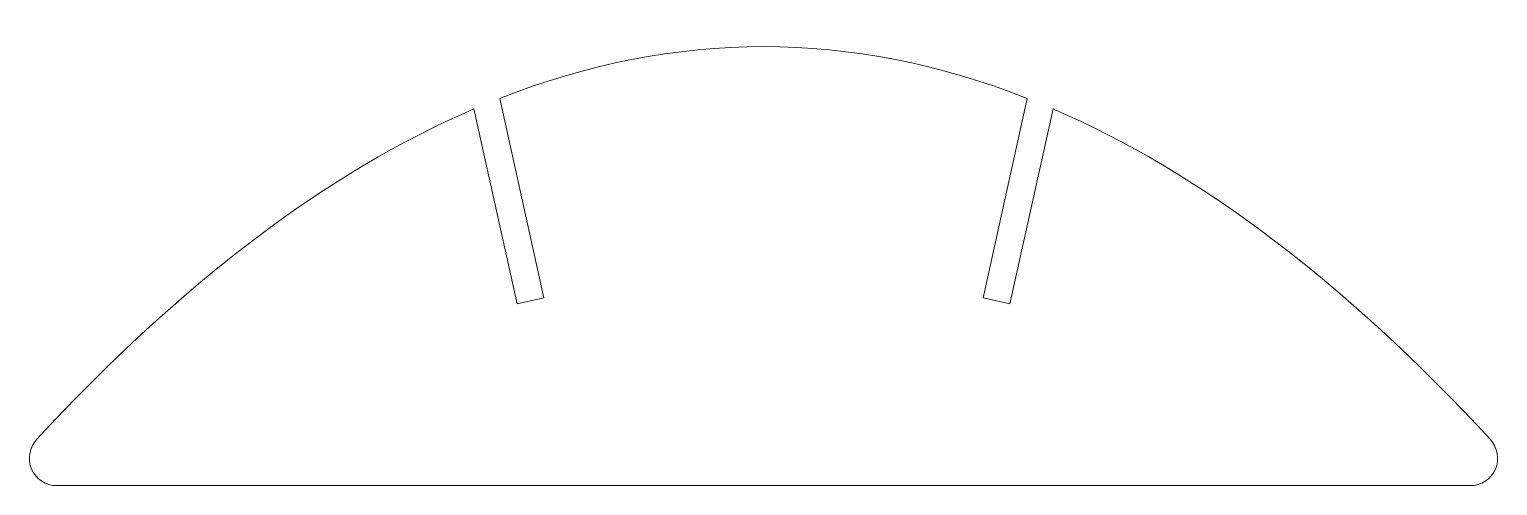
# Model space of a CAD drawing. Header units: inches. Extents: x -3.34 to 3.34, y 0 to 2.08.
import ezdxf

# ---------------------------------------------------------------- set-up
doc = ezdxf.new("R2010")
doc.units = ezdxf.units.IN
doc.header["$MEASUREMENT"] = 0

msp = doc.modelspace()

# ---------------------------------------------------------------- linework, layer by layer
at = {"color": 7, "linetype": 'Continuous', "lineweight": 15}
for p, q in [((-1.2019, 1.7642), (-1.0004, 0.8555)), ((1.2019, 1.7642), (1.0004, 0.8555)), ((-1.1224, 0.8284), (-1.3192, 1.7159)), ((1.1224, 0.8284), (1.3192, 1.7159)), ((-1.0004, 0.8555), (-1.1224, 0.8284)), ((1.0004, 0.8555), (1.1224, 0.8284)), ((-3.2195, 0), (3.2195, 0))]:
    msp.add_line(p, q, dxfattribs=at)
for centre, start, end in [((-3.2195, 0.125), 137.23515, 270), ((3.2195, 0.125), 270, 42.76485)]:
    msp.add_arc(centre, 0.125, start, end, dxfattribs=at)
for points in [[(1.2019, 1.7642), (0.4006, 2.0786), (-0.4006, 2.0786), (-1.2019, 1.7642)], [(-1.3192, 1.7159), (-1.9832, 1.4298), (-2.6472, 0.9278), (-3.3113, 0.2099)], [(3.3113, 0.2099), (2.6472, 0.9278), (1.9832, 1.4298), (1.3192, 1.7159)]]:
    msp.add_open_spline(points, degree=3, dxfattribs=at)

doc.saveas('drawing.dxf')
